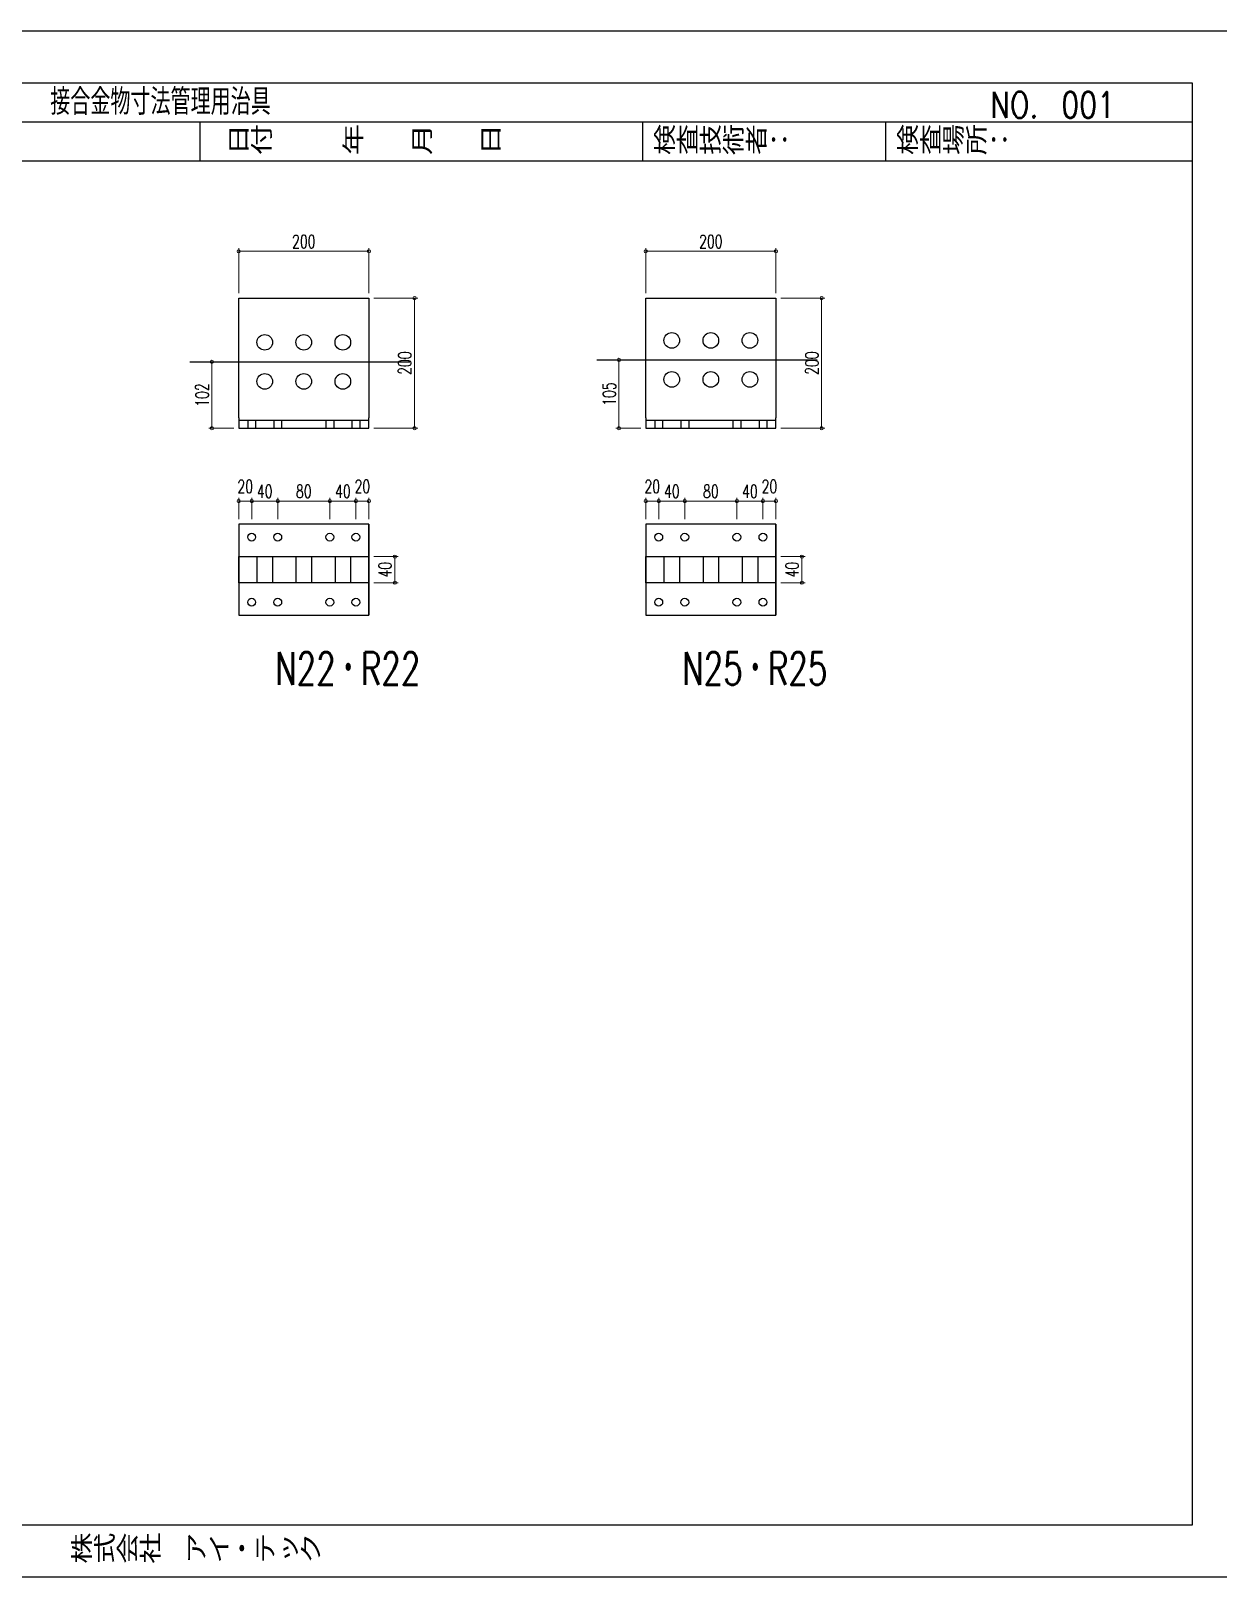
# Model space of a CAD drawing. Header units: millimetres. Extents: x 0 to 18796, y -11 to 7128.
# Drawn here: x 13568 to 15392, y 4763 to 7128 of the extents above; entities that cross this region are included whole.
import ezdxf

# ---------------------------------------------------------------- set-up
doc = ezdxf.new("R2010")
doc.units = ezdxf.units.MM
doc.header["$LTSCALE"] = 5
doc.linetypes.add('JIS_08_50', pattern=[53, 50, -1.125, 0.75, -1.125])
doc.layers.get('0').update_dxf_attribs({"color": 255})
doc.layers.get('DEFPOINTS').update_dxf_attribs({"color": 9})
for name, color, linetype in [('01', 7, 'Continuous'), ('CENTER', 2, 'JIS_08_50'), ('LAYER6', 7, 'Continuous'), ('寸法', 4, 'Continuous'), ('溶接', 241, 'Continuous')]:
    doc.layers.add(name, color=color, linetype=linetype)
doc.styles.add('KANJI', font='simplex.shx', dxfattribs={"width": 0.7, "bigfont": 'extfont2.shx'})
doc.styles.get("Standard").update_dxf_attribs({"font": 'simplex.shx', "width": 0.7, "height": 2.5, "bigfont": '@extfont2.shx'})
doc.styles.add('SUNPOU', font='simplex.shx', dxfattribs={"width": 0.7, "bigfont": 'extfont2.shx'})
doc.styles.add('SUNPOU2', font='simplex.shx', dxfattribs={"width": 0.7, "height": 50, "bigfont": 'extfont2.shx'})
doc.dimstyles.new('S5', dxfattribs={"dimscale": 5, "dimtxt": 4, "dimasz": 1, "dimexe": 1, "dimexo": 1.5, "dimgap": 1, "dimtad": 1, "dimtxsty": 'KANJI', "dimblk": 'ORIGIN', "dimcen": 0, "dimclrd": 256, "dimclre": 256, "dimclrt": 256, "dimadec": 0, "dimazin": 0, "dimtfac": 1, "dimtmove": 2, "dimatfit": 2, "dimfxl": 1, "dimtolj": 2, "dimlwd": 5, "dimlwe": 5, "dimarcsym": 0})

# ---------------------------------------------------------------- blocks, each defined once
blk = doc.blocks.new('_Origin')
at = {"color": 0, "linetype": 'ByBlock', "lineweight": -2}
blk.add_line((0, 0), (-1, 0), dxfattribs=at)
blk.add_circle((0, 0), 0.5, dxfattribs=at)
blk = doc.blocks.new('*D356')
at = {"layer": 'DEFPOINTS', "color": 0, "transparency": 16777216}
for p in [(13846.2, 6619.4), (13887.3, 6619.4), (13887.3, 6517.4)]:
    blk.add_point(p, dxfattribs=at)
at = {"layer": '寸法', "linetype": 'Continuous', "lineweight": 5, "transparency": 16777216}
for p, q in [((13879.8, 6619.4), (13841.2, 6619.4)), ((13846.2, 6522.4), (13846.2, 6614.4)), ((13879.8, 6517.4), (13841.2, 6517.4))]:
    blk.add_line(p, q, dxfattribs=at)
at = {"layer": '寸法', "lineweight": 5, "transparency": 16777216, "xscale": 5, "yscale": 5, "zscale": 5}
for p, rotation in [((13846.2, 6619.4), 90), ((13846.2, 6517.4), 270)]:
    blk.add_blockref('_Origin', p, dxfattribs=dict(at, rotation=rotation))
at = {"layer": '寸法', "linetype": 'Continuous', "transparency": 16777216, "insert": (13831.2, 6568.4), "char_height": 20, "attachment_point": 5, "rotation": 90, "style": 'KANJI'}
blk.add_mtext('\\A2;102', dxfattribs=at)
blk = doc.blocks.new('*D357')
at = {"layer": 'DEFPOINTS', "color": 0, "transparency": 16777216}
for p in [(14471.5, 6622.4), (14512.6, 6622.4), (14512.6, 6517.4)]:
    blk.add_point(p, dxfattribs=at)
at = {"layer": '寸法', "linetype": 'Continuous', "lineweight": 5, "transparency": 16777216}
for p, q in [((14505.1, 6622.4), (14466.5, 6622.4)), ((14471.5, 6522.4), (14471.5, 6617.4)), ((14505.1, 6517.4), (14466.5, 6517.4))]:
    blk.add_line(p, q, dxfattribs=at)
at = {"layer": '寸法', "lineweight": 5, "transparency": 16777216, "xscale": 5, "yscale": 5, "zscale": 5}
for p, rotation in [((14471.5, 6622.4), 90), ((14471.5, 6517.4), 270)]:
    blk.add_blockref('_Origin', p, dxfattribs=dict(at, rotation=rotation))
at = {"layer": '寸法', "linetype": 'Continuous', "transparency": 16777216, "insert": (14456.5, 6569.9), "char_height": 20, "attachment_point": 5, "rotation": 90, "style": 'KANJI'}
blk.add_mtext('\\A2;105', dxfattribs=at)
blk = doc.blocks.new('*D364')
at = {"layer": 'DEFPOINTS', "color": 0, "transparency": 16777216}
for p in [(14087.3, 6789.2), (13887.3, 6717.4), (14087.3, 6717.4)]:
    blk.add_point(p, dxfattribs=at)
at = {"layer": '寸法', "linetype": 'Continuous', "lineweight": 5, "transparency": 16777216}
for p, q in [((13887.3, 6724.9), (13887.3, 6794.2)), ((13892.3, 6789.2), (14082.3, 6789.2)), ((14087.3, 6724.9), (14087.3, 6794.2))]:
    blk.add_line(p, q, dxfattribs=at)
at = {"layer": '寸法', "lineweight": 5, "transparency": 16777216, "xscale": 5, "yscale": 5, "zscale": 5, "rotation": 180}
blk.add_blockref('_Origin', (13887.3, 6789.2), dxfattribs=at)
at = {"layer": '寸法', "lineweight": 5, "transparency": 16777216, "xscale": 5, "yscale": 5, "zscale": 5}
blk.add_blockref('_Origin', (14087.3, 6789.2), dxfattribs=at)
at = {"layer": '寸法', "linetype": 'Continuous', "transparency": 16777216, "insert": (13987.3, 6804.2), "char_height": 20, "attachment_point": 5, "style": 'KANJI'}
blk.add_mtext('\\A2;200', dxfattribs=at)
blk = doc.blocks.new('*D365')
at = {"layer": 'DEFPOINTS', "color": 0, "transparency": 16777216}
for p in [(14712.6, 6789.2), (14512.6, 6717.4), (14712.6, 6717.4)]:
    blk.add_point(p, dxfattribs=at)
at = {"layer": '寸法', "linetype": 'Continuous', "lineweight": 5, "transparency": 16777216}
for p, q in [((14512.6, 6724.9), (14512.6, 6794.2)), ((14517.6, 6789.2), (14707.6, 6789.2)), ((14712.6, 6724.9), (14712.6, 6794.2))]:
    blk.add_line(p, q, dxfattribs=at)
at = {"layer": '寸法', "lineweight": 5, "transparency": 16777216, "xscale": 5, "yscale": 5, "zscale": 5, "rotation": 180}
blk.add_blockref('_Origin', (14512.6, 6789.2), dxfattribs=at)
at = {"layer": '寸法', "lineweight": 5, "transparency": 16777216, "xscale": 5, "yscale": 5, "zscale": 5}
blk.add_blockref('_Origin', (14712.6, 6789.2), dxfattribs=at)
at = {"layer": '寸法', "linetype": 'Continuous', "transparency": 16777216, "insert": (14612.6, 6804.2), "char_height": 20, "attachment_point": 5, "style": 'KANJI'}
blk.add_mtext('\\A2;200', dxfattribs=at)
blk = doc.blocks.new('*D369')
at = {"layer": 'DEFPOINTS', "color": 0, "transparency": 16777216}
for p in [(14087.3, 6320.1), (14087.3, 6280.1), (14127.2, 6280.1)]:
    blk.add_point(p, dxfattribs=at)
at = {"layer": '寸法', "linetype": 'Continuous', "lineweight": 5, "transparency": 16777216}
for p, q in [((14094.8, 6320.1), (14132.2, 6320.1)), ((14127.2, 6315.1), (14127.2, 6285.1)), ((14094.8, 6280.1), (14132.2, 6280.1))]:
    blk.add_line(p, q, dxfattribs=at)
at = {"layer": '寸法', "lineweight": 5, "transparency": 16777216, "xscale": 5, "yscale": 5, "zscale": 5}
for p, rotation in [((14127.2, 6320.1), 90), ((14127.2, 6280.1), 270)]:
    blk.add_blockref('_Origin', p, dxfattribs=dict(at, rotation=rotation))
at = {"layer": '寸法', "linetype": 'Continuous', "transparency": 16777216, "insert": (14112.2, 6300.1), "char_height": 20, "attachment_point": 5, "rotation": 90, "style": 'KANJI'}
blk.add_mtext('\\A2;40', dxfattribs=at)
blk = doc.blocks.new('*D370')
at = {"layer": 'DEFPOINTS', "color": 0, "transparency": 16777216}
for p in [(14712.6, 6320.1), (14712.6, 6280.1), (14752.5, 6280.1)]:
    blk.add_point(p, dxfattribs=at)
at = {"layer": '寸法', "linetype": 'Continuous', "lineweight": 5, "transparency": 16777216}
for p, q in [((14720.1, 6320.1), (14757.5, 6320.1)), ((14752.5, 6315.1), (14752.5, 6285.1)), ((14720.1, 6280.1), (14757.5, 6280.1))]:
    blk.add_line(p, q, dxfattribs=at)
at = {"layer": '寸法', "lineweight": 5, "transparency": 16777216, "xscale": 5, "yscale": 5, "zscale": 5}
for p, rotation in [((14752.5, 6320.1), 90), ((14752.5, 6280.1), 270)]:
    blk.add_blockref('_Origin', p, dxfattribs=dict(at, rotation=rotation))
at = {"layer": '寸法', "linetype": 'Continuous', "transparency": 16777216, "insert": (14737.5, 6300.1), "char_height": 20, "attachment_point": 5, "rotation": 90, "style": 'KANJI'}
blk.add_mtext('\\A2;40', dxfattribs=at)
blk = doc.blocks.new('*D383')
at = {"layer": 'DEFPOINTS', "color": 0, "transparency": 16777216}
for p in [(13907.3, 6405.4), (13887.3, 6370.1), (13907.3, 6370.1)]:
    blk.add_point(p, dxfattribs=at)
at = {"layer": '寸法', "linetype": 'Continuous', "lineweight": 5, "transparency": 16777216}
for p, q in [((13887.3, 6377.6), (13887.3, 6410.4)), ((13907.3, 6377.6), (13907.3, 6410.4)), ((13892.3, 6405.4), (13902.3, 6405.4))]:
    blk.add_line(p, q, dxfattribs=at)
at = {"layer": '寸法', "lineweight": 5, "transparency": 16777216, "xscale": 5, "yscale": 5, "zscale": 5, "rotation": 180}
blk.add_blockref('_Origin', (13887.3, 6405.4), dxfattribs=at)
at = {"layer": '寸法', "lineweight": 5, "transparency": 16777216, "xscale": 5, "yscale": 5, "zscale": 5}
blk.add_blockref('_Origin', (13907.3, 6405.4), dxfattribs=at)
at = {"layer": '寸法', "linetype": 'Continuous', "transparency": 16777216, "insert": (13897.3, 6427.9), "char_height": 20, "attachment_point": 5, "style": 'KANJI'}
blk.add_mtext('\\A2;20', dxfattribs=at)
blk = doc.blocks.new('*D384')
at = {"layer": 'DEFPOINTS', "color": 0, "transparency": 16777216}
for p in [(13947.3, 6405.4), (13907.3, 6370.1), (13947.3, 6370.1)]:
    blk.add_point(p, dxfattribs=at)
at = {"layer": '寸法', "linetype": 'Continuous', "lineweight": 5, "transparency": 16777216}
for p, q in [((13907.3, 6377.6), (13907.3, 6410.4)), ((13947.3, 6377.6), (13947.3, 6410.4)), ((13912.3, 6405.4), (13942.3, 6405.4))]:
    blk.add_line(p, q, dxfattribs=at)
at = {"layer": '寸法', "lineweight": 5, "transparency": 16777216, "xscale": 5, "yscale": 5, "zscale": 5, "rotation": 180}
blk.add_blockref('_Origin', (13907.3, 6405.4), dxfattribs=at)
at = {"layer": '寸法', "lineweight": 5, "transparency": 16777216, "xscale": 5, "yscale": 5, "zscale": 5}
blk.add_blockref('_Origin', (13947.3, 6405.4), dxfattribs=at)
at = {"layer": '寸法', "linetype": 'Continuous', "transparency": 16777216, "insert": (13927.3, 6420.4), "char_height": 20, "attachment_point": 5, "style": 'KANJI'}
blk.add_mtext('\\A2;40', dxfattribs=at)
blk = doc.blocks.new('*D385')
at = {"layer": 'DEFPOINTS', "color": 0, "transparency": 16777216}
for p in [(14027.3, 6405.4), (13947.3, 6370.1), (14027.3, 6370.1)]:
    blk.add_point(p, dxfattribs=at)
at = {"layer": '寸法', "linetype": 'Continuous', "lineweight": 5, "transparency": 16777216}
for p, q in [((13947.3, 6377.6), (13947.3, 6410.4)), ((14027.3, 6377.6), (14027.3, 6410.4)), ((13952.3, 6405.4), (14022.3, 6405.4))]:
    blk.add_line(p, q, dxfattribs=at)
at = {"layer": '寸法', "lineweight": 5, "transparency": 16777216, "xscale": 5, "yscale": 5, "zscale": 5, "rotation": 180}
blk.add_blockref('_Origin', (13947.3, 6405.4), dxfattribs=at)
at = {"layer": '寸法', "lineweight": 5, "transparency": 16777216, "xscale": 5, "yscale": 5, "zscale": 5}
blk.add_blockref('_Origin', (14027.3, 6405.4), dxfattribs=at)
at = {"layer": '寸法', "linetype": 'Continuous', "transparency": 16777216, "insert": (13987.3, 6420.4), "char_height": 20, "attachment_point": 5, "style": 'KANJI'}
blk.add_mtext('\\A2;80', dxfattribs=at)
blk = doc.blocks.new('*D386')
at = {"layer": 'DEFPOINTS', "color": 0, "transparency": 16777216}
for p in [(14067.3, 6405.4), (14027.3, 6370.1), (14067.3, 6370.1)]:
    blk.add_point(p, dxfattribs=at)
at = {"layer": '寸法', "linetype": 'Continuous', "lineweight": 5, "transparency": 16777216}
for p, q in [((14027.3, 6377.6), (14027.3, 6410.4)), ((14067.3, 6377.6), (14067.3, 6410.4)), ((14032.3, 6405.4), (14062.3, 6405.4))]:
    blk.add_line(p, q, dxfattribs=at)
at = {"layer": '寸法', "lineweight": 5, "transparency": 16777216, "xscale": 5, "yscale": 5, "zscale": 5, "rotation": 180}
blk.add_blockref('_Origin', (14027.3, 6405.4), dxfattribs=at)
at = {"layer": '寸法', "lineweight": 5, "transparency": 16777216, "xscale": 5, "yscale": 5, "zscale": 5}
blk.add_blockref('_Origin', (14067.3, 6405.4), dxfattribs=at)
at = {"layer": '寸法', "linetype": 'Continuous', "transparency": 16777216, "insert": (14047.3, 6420.4), "char_height": 20, "attachment_point": 5, "style": 'KANJI'}
blk.add_mtext('\\A2;40', dxfattribs=at)
blk = doc.blocks.new('*D387')
at = {"layer": 'DEFPOINTS', "color": 0, "transparency": 16777216}
for p in [(14087.3, 6405.4), (14067.3, 6370.1), (14087.3, 6370.1)]:
    blk.add_point(p, dxfattribs=at)
at = {"layer": '寸法', "linetype": 'Continuous', "lineweight": 5, "transparency": 16777216}
for p, q in [((14067.3, 6377.6), (14067.3, 6410.4)), ((14087.3, 6377.6), (14087.3, 6410.4)), ((14072.3, 6405.4), (14082.3, 6405.4))]:
    blk.add_line(p, q, dxfattribs=at)
at = {"layer": '寸法', "lineweight": 5, "transparency": 16777216, "xscale": 5, "yscale": 5, "zscale": 5, "rotation": 180}
blk.add_blockref('_Origin', (14067.3, 6405.4), dxfattribs=at)
at = {"layer": '寸法', "lineweight": 5, "transparency": 16777216, "xscale": 5, "yscale": 5, "zscale": 5}
blk.add_blockref('_Origin', (14087.3, 6405.4), dxfattribs=at)
at = {"layer": '寸法', "linetype": 'Continuous', "transparency": 16777216, "insert": (14077.3, 6427.9), "char_height": 20, "attachment_point": 5, "style": 'KANJI'}
blk.add_mtext('\\A2;20', dxfattribs=at)
blk = doc.blocks.new('*D388')
at = {"layer": 'DEFPOINTS', "color": 0, "transparency": 16777216}
for p in [(14532.6, 6405.4), (14512.6, 6370.1), (14532.6, 6370.1)]:
    blk.add_point(p, dxfattribs=at)
at = {"layer": '寸法', "linetype": 'Continuous', "lineweight": 5, "transparency": 16777216}
for p, q in [((14512.6, 6377.6), (14512.6, 6410.4)), ((14532.6, 6377.6), (14532.6, 6410.4)), ((14517.6, 6405.4), (14527.6, 6405.4))]:
    blk.add_line(p, q, dxfattribs=at)
at = {"layer": '寸法', "lineweight": 5, "transparency": 16777216, "xscale": 5, "yscale": 5, "zscale": 5, "rotation": 180}
blk.add_blockref('_Origin', (14512.6, 6405.4), dxfattribs=at)
at = {"layer": '寸法', "lineweight": 5, "transparency": 16777216, "xscale": 5, "yscale": 5, "zscale": 5}
blk.add_blockref('_Origin', (14532.6, 6405.4), dxfattribs=at)
at = {"layer": '寸法', "linetype": 'Continuous', "transparency": 16777216, "insert": (14522.6, 6427.9), "char_height": 20, "attachment_point": 5, "style": 'KANJI'}
blk.add_mtext('\\A2;20', dxfattribs=at)
blk = doc.blocks.new('*D389')
at = {"layer": 'DEFPOINTS', "color": 0, "transparency": 16777216}
for p in [(14572.6, 6405.4), (14532.6, 6370.1), (14572.6, 6370.1)]:
    blk.add_point(p, dxfattribs=at)
at = {"layer": '寸法', "linetype": 'Continuous', "lineweight": 5, "transparency": 16777216}
for p, q in [((14532.6, 6377.6), (14532.6, 6410.4)), ((14572.6, 6377.6), (14572.6, 6410.4)), ((14537.6, 6405.4), (14567.6, 6405.4))]:
    blk.add_line(p, q, dxfattribs=at)
at = {"layer": '寸法', "lineweight": 5, "transparency": 16777216, "xscale": 5, "yscale": 5, "zscale": 5, "rotation": 180}
blk.add_blockref('_Origin', (14532.6, 6405.4), dxfattribs=at)
at = {"layer": '寸法', "lineweight": 5, "transparency": 16777216, "xscale": 5, "yscale": 5, "zscale": 5}
blk.add_blockref('_Origin', (14572.6, 6405.4), dxfattribs=at)
at = {"layer": '寸法', "linetype": 'Continuous', "transparency": 16777216, "insert": (14552.6, 6420.4), "char_height": 20, "attachment_point": 5, "style": 'KANJI'}
blk.add_mtext('\\A2;40', dxfattribs=at)
blk = doc.blocks.new('*D390')
at = {"layer": 'DEFPOINTS', "color": 0, "transparency": 16777216}
for p in [(14652.6, 6405.4), (14572.6, 6370.1), (14652.6, 6370.1)]:
    blk.add_point(p, dxfattribs=at)
at = {"layer": '寸法', "linetype": 'Continuous', "lineweight": 5, "transparency": 16777216}
for p, q in [((14572.6, 6377.6), (14572.6, 6410.4)), ((14652.6, 6377.6), (14652.6, 6410.4)), ((14577.6, 6405.4), (14647.6, 6405.4))]:
    blk.add_line(p, q, dxfattribs=at)
at = {"layer": '寸法', "lineweight": 5, "transparency": 16777216, "xscale": 5, "yscale": 5, "zscale": 5, "rotation": 180}
blk.add_blockref('_Origin', (14572.6, 6405.4), dxfattribs=at)
at = {"layer": '寸法', "lineweight": 5, "transparency": 16777216, "xscale": 5, "yscale": 5, "zscale": 5}
blk.add_blockref('_Origin', (14652.6, 6405.4), dxfattribs=at)
at = {"layer": '寸法', "linetype": 'Continuous', "transparency": 16777216, "insert": (14612.6, 6420.4), "char_height": 20, "attachment_point": 5, "style": 'KANJI'}
blk.add_mtext('\\A2;80', dxfattribs=at)
blk = doc.blocks.new('*D391')
at = {"layer": 'DEFPOINTS', "color": 0, "transparency": 16777216}
for p in [(14692.6, 6405.4), (14652.6, 6370.1), (14692.6, 6370.1)]:
    blk.add_point(p, dxfattribs=at)
at = {"layer": '寸法', "linetype": 'Continuous', "lineweight": 5, "transparency": 16777216}
for p, q in [((14652.6, 6377.6), (14652.6, 6410.4)), ((14692.6, 6377.6), (14692.6, 6410.4)), ((14657.6, 6405.4), (14687.6, 6405.4))]:
    blk.add_line(p, q, dxfattribs=at)
at = {"layer": '寸法', "lineweight": 5, "transparency": 16777216, "xscale": 5, "yscale": 5, "zscale": 5, "rotation": 180}
blk.add_blockref('_Origin', (14652.6, 6405.4), dxfattribs=at)
at = {"layer": '寸法', "lineweight": 5, "transparency": 16777216, "xscale": 5, "yscale": 5, "zscale": 5}
blk.add_blockref('_Origin', (14692.6, 6405.4), dxfattribs=at)
at = {"layer": '寸法', "linetype": 'Continuous', "transparency": 16777216, "insert": (14672.6, 6420.4), "char_height": 20, "attachment_point": 5, "style": 'KANJI'}
blk.add_mtext('\\A2;40', dxfattribs=at)
blk = doc.blocks.new('*D392')
at = {"layer": 'DEFPOINTS', "color": 0, "transparency": 16777216}
for p in [(14712.6, 6405.4), (14692.6, 6370.1), (14712.6, 6370.1)]:
    blk.add_point(p, dxfattribs=at)
at = {"layer": '寸法', "linetype": 'Continuous', "lineweight": 5, "transparency": 16777216}
for p, q in [((14692.6, 6377.6), (14692.6, 6410.4)), ((14712.6, 6377.6), (14712.6, 6410.4)), ((14697.6, 6405.4), (14707.6, 6405.4))]:
    blk.add_line(p, q, dxfattribs=at)
at = {"layer": '寸法', "lineweight": 5, "transparency": 16777216, "xscale": 5, "yscale": 5, "zscale": 5, "rotation": 180}
blk.add_blockref('_Origin', (14692.6, 6405.4), dxfattribs=at)
at = {"layer": '寸法', "lineweight": 5, "transparency": 16777216, "xscale": 5, "yscale": 5, "zscale": 5}
blk.add_blockref('_Origin', (14712.6, 6405.4), dxfattribs=at)
at = {"layer": '寸法', "linetype": 'Continuous', "transparency": 16777216, "insert": (14702.6, 6427.9), "char_height": 20, "attachment_point": 5, "style": 'KANJI'}
blk.add_mtext('\\A2;20', dxfattribs=at)
blk = doc.blocks.new('*D405')
at = {"layer": 'DEFPOINTS', "color": 0, "transparency": 16777216}
for p in [(14087.3, 6717.4), (14157.5, 6717.4), (14087.3, 6517.4)]:
    blk.add_point(p, dxfattribs=at)
at = {"layer": '寸法', "linetype": 'Continuous', "lineweight": 5, "transparency": 16777216}
for p, q in [((14094.8, 6717.4), (14162.5, 6717.4)), ((14157.5, 6522.4), (14157.5, 6712.4)), ((14094.8, 6517.4), (14162.5, 6517.4))]:
    blk.add_line(p, q, dxfattribs=at)
at = {"layer": '寸法', "lineweight": 5, "transparency": 16777216, "xscale": 5, "yscale": 5, "zscale": 5}
for p, rotation in [((14157.5, 6717.4), 90), ((14157.5, 6517.4), 270)]:
    blk.add_blockref('_Origin', p, dxfattribs=dict(at, rotation=rotation))
at = {"layer": '寸法', "linetype": 'Continuous', "transparency": 16777216, "insert": (14142.5, 6617.4), "char_height": 20, "attachment_point": 5, "rotation": 90, "style": 'KANJI'}
blk.add_mtext('\\A2;200', dxfattribs=at)
blk = doc.blocks.new('*D406')
at = {"layer": 'DEFPOINTS', "color": 0, "transparency": 16777216}
for p in [(14712.6, 6717.4), (14782.8, 6717.4), (14712.6, 6517.4)]:
    blk.add_point(p, dxfattribs=at)
at = {"layer": '寸法', "linetype": 'Continuous', "lineweight": 5, "transparency": 16777216}
for p, q in [((14720.1, 6717.4), (14787.8, 6717.4)), ((14782.8, 6522.4), (14782.8, 6712.4)), ((14720.1, 6517.4), (14787.8, 6517.4))]:
    blk.add_line(p, q, dxfattribs=at)
at = {"layer": '寸法', "lineweight": 5, "transparency": 16777216, "xscale": 5, "yscale": 5, "zscale": 5}
for p, rotation in [((14782.8, 6717.4), 90), ((14782.8, 6517.4), 270)]:
    blk.add_blockref('_Origin', p, dxfattribs=dict(at, rotation=rotation))
at = {"layer": '寸法', "linetype": 'Continuous', "transparency": 16777216, "insert": (14767.8, 6617.4), "char_height": 20, "attachment_point": 5, "rotation": 90, "style": 'KANJI'}
blk.add_mtext('\\A2;200', dxfattribs=at)

msp = doc.modelspace()

# ---------------------------------------------------------------- linework, layer by layer
at = {"linetype": 'Continuous', "lineweight": -3}
for p, q in [((12148, 6988), (15352, 6988)), ((13828, 6928), (13828, 6988)), ((14508, 6928), (14508, 6988)), ((14881.301, 6928), (14881.301, 6988)), ((12148, 6928), (15352, 6928))]:
    msp.add_line(p, q, dxfattribs=at)
for points in [[(12068, 7128), (15432, 7128), (15432, 4752), (12068, 4752)], [(12148, 7048), (15352, 7048), (15352, 4832), (12148, 4832)]]:
    msp.add_lwpolyline(points, close=True, dxfattribs=at)
at = {"layer": '01', "linetype": 'Continuous'}
for p, q in [((13901.307, 6529.365), (13901.307, 6517.365)), ((13913.307, 6529.365), (13913.307, 6517.365)), ((13941.307, 6529.365), (13941.307, 6517.365)), ((13953.307, 6529.365), (13953.307, 6517.365)), ((14021.307, 6529.365), (14021.307, 6517.365)), ((14033.307, 6529.365), (14033.307, 6517.365)), ((14061.307, 6529.365), (14061.307, 6517.365)), ((14073.307, 6529.365), (14073.307, 6517.365)), ((14526.583, 6529.365), (14526.583, 6517.365)), ((14538.583, 6529.365), (14538.583, 6517.365)), ((14566.583, 6529.365), (14566.583, 6517.365)), ((14578.583, 6529.365), (14578.583, 6517.365)), ((14646.583, 6529.365), (14646.583, 6517.365)), ((14658.583, 6529.365), (14658.583, 6517.365)), ((14686.583, 6529.365), (14686.583, 6517.365)), ((14698.583, 6529.365), (14698.583, 6517.365)), ((13915.307, 6320.076), (13915.307, 6280.076)), ((13939.307, 6320.076), (13939.307, 6280.076)), ((13975.307, 6320.076), (13975.307, 6280.076)), ((13999.307, 6320.076), (13999.307, 6280.076)), ((14035.307, 6320.076), (14035.307, 6280.076)), ((14059.307, 6320.076), (14059.307, 6280.076)), ((14540.583, 6320.076), (14540.583, 6280.076)), ((14564.583, 6320.076), (14564.583, 6280.076)), ((14600.583, 6320.076), (14600.583, 6280.076)), ((14624.583, 6320.076), (14624.583, 6280.076)), ((14660.583, 6320.076), (14660.583, 6280.076)), ((14684.583, 6320.076), (14684.583, 6280.076))]:
    msp.add_line(p, q, dxfattribs=at)
at = {"layer": 'CENTER', "linetype": 'Continuous'}
for p, q in [((14437.328, 6622.365), (14775.735, 6622.365)), ((13812.052, 6619.365), (14150.459, 6619.365))]:
    msp.add_line(p, q, dxfattribs=at)
at = {"layer": '溶接', "linetype": 'Continuous'}
for p, q in [((13887.307, 6533.365), (13887.307, 6717.365)), ((13887.307, 6717.365), (14087.307, 6717.365)), ((14087.307, 6717.365), (14087.307, 6533.365)), ((14512.583, 6533.365), (14512.583, 6717.365)), ((14512.583, 6717.365), (14712.583, 6717.365)), ((14712.583, 6717.365), (14712.583, 6533.365)), ((13887.307, 6533.365), (13887.307, 6517.365)), ((14087.307, 6529.365), (13887.307, 6529.365)), ((14087.307, 6517.365), (14087.307, 6533.365)), ((14512.583, 6533.365), (14512.583, 6517.365)), ((14712.583, 6529.365), (14512.583, 6529.365)), ((14712.583, 6517.365), (14712.583, 6533.365)), ((13887.307, 6517.365), (14087.307, 6517.365)), ((14512.583, 6517.365), (14712.583, 6517.365)), ((13887.307, 6370.076), (13887.307, 6230.076)), ((14087.307, 6370.076), (13887.307, 6370.076)), ((13887.307, 6370.076), (13887.307, 6230.076)), ((14087.307, 6230.076), (14087.307, 6370.076)), ((14087.307, 6370.076), (14087.307, 6230.076)), ((14512.583, 6370.076), (14512.583, 6230.076)), ((14712.583, 6370.076), (14512.583, 6370.076)), ((14512.583, 6370.076), (14512.583, 6230.076)), ((14712.583, 6230.076), (14712.583, 6370.076)), ((14712.583, 6370.076), (14712.583, 6230.076)), ((13887.307, 6230.076), (14087.307, 6230.076)), ((14512.583, 6230.076), (14712.583, 6230.076))]:
    msp.add_line(p, q, dxfattribs=at)
for points in [[(13887.307, 6280.076), (13887.307, 6320.076), (14087.307, 6320.076), (14087.307, 6280.076)], [(14512.583, 6280.076), (14512.583, 6320.076), (14712.583, 6320.076), (14712.583, 6280.076)]]:
    msp.add_lwpolyline(points, close=True, dxfattribs=at)
for centre, radius in [((13927.307, 6649.365), 12), ((13987.307, 6649.365), 12), ((14047.307, 6649.365), 12), ((14552.583, 6652.365), 12), ((14612.583, 6652.365), 12), ((14672.583, 6652.365), 12), ((13927.307, 6589.365), 12), ((13987.307, 6589.365), 12), ((14047.307, 6589.365), 12), ((14552.583, 6592.365), 12), ((14612.583, 6592.365), 12), ((14672.583, 6592.365), 12), ((13907.307, 6350.076), 6), ((13947.307, 6350.076), 6), ((14027.307, 6350.076), 6), ((14067.307, 6350.076), 6), ((14532.583, 6350.076), 6), ((14572.583, 6350.076), 6), ((14652.583, 6350.076), 6), ((14692.583, 6350.076), 6), ((13907.307, 6250.076), 6), ((13947.307, 6250.076), 6), ((14027.307, 6250.076), 6), ((14067.307, 6250.076), 6), ((14532.583, 6250.076), 6), ((14572.583, 6250.076), 6), ((14652.583, 6250.076), 6), ((14692.583, 6250.076), 6)]:
    msp.add_circle(centre, radius, dxfattribs=at)

# ---------------------------------------------------------------- texts
at = {"layer": '01', "linetype": 'Continuous', "style": 'SUNPOU2', "width": 0.7}
for s, p in [('N22・R22', (13943.352, 6123.235)), ('N25・R25', (14568.629, 6123.235))]:
    msp.add_text(s, height=50, dxfattribs=at).set_placement(p)
at = {"layer": 'LAYER6', "color": 0, "linetype": 'Continuous', "lineweight": -3, "style": 'SUNPOU', "width": 0.7}
msp.add_text('接合金物寸法管理用治具', height=40, dxfattribs=at).set_placement((13597.829, 6998.926))
at = {"layer": 'LAYER6', "color": 0, "linetype": 'Continuous', "lineweight": -3, "width": 0.8}
for s, p in [('NO.\u3000001', (15041.789, 6994.209)), ('日付\u3000\u3000\u3000年\u3000\u3000月\u3000\u3000日', (13869.219, 6938.926)), ('検査技術者：', (14523.744, 6938.926)), ('検査場所：', (14897.044, 6938.926)), ('株式会社\u3000アイ・テック', (13628.093, 4774.755)), ('株式会社\u3000アイ・テック', (13628.093, 4774.755))]:
    msp.add_text(s, height=40, dxfattribs=at).set_placement(p)

# ---------------------------------------------------------------- dimensions: what is measured, and where the dimension line sits
at = {"layer": '寸法', "linetype": 'Continuous'}
for base, p1, p2, picture, middle in [((14087.307, 6789.199), (13887.307, 6717.365), (14087.307, 6717.365), '*D364', (13987.307, 6804.199)), ((14712.583, 6789.199), (14512.583, 6717.365), (14712.583, 6717.365), '*D365', (14612.583, 6804.199)), ((13907.307, 6405.389), (13887.307, 6370.076), (13907.307, 6370.076), '*D383', (13897.307, 6427.889)), ((13947.307, 6405.389), (13907.307, 6370.076), (13947.307, 6370.076), '*D384', (13927.307, 6420.389)), ((14027.307, 6405.389), (13947.307, 6370.076), (14027.307, 6370.076), '*D385', (13987.307, 6420.389)), ((14067.307, 6405.389), (14027.307, 6370.076), (14067.307, 6370.076), '*D386', (14047.307, 6420.389)), ((14087.307, 6405.389), (14067.307, 6370.076), (14087.307, 6370.076), '*D387', (14077.307, 6427.889)), ((14532.583, 6405.389), (14512.583, 6370.076), (14532.583, 6370.076), '*D388', (14522.583, 6427.889)), ((14572.583, 6405.389), (14532.583, 6370.076), (14572.583, 6370.076), '*D389', (14552.583, 6420.389)), ((14652.583, 6405.389), (14572.583, 6370.076), (14652.583, 6370.076), '*D390', (14612.583, 6420.389)), ((14692.583, 6405.389), (14652.583, 6370.076), (14692.583, 6370.076), '*D391', (14672.583, 6420.389)), ((14712.583, 6405.389), (14692.583, 6370.076), (14712.583, 6370.076), '*D392', (14702.583, 6427.889))]:
    dim = msp.add_linear_dim(base=base, p1=p1, p2=p2, dimstyle='S5', dxfattribs=at)
    dim.commit()
    dim.dimension.update_dxf_attribs({"geometry": picture, "text_midpoint": middle})
for base, p1, p2, picture, middle in [((14157.486, 6717.365), (14087.307, 6517.365), (14087.307, 6717.365), '*D405', (14142.486, 6617.365)), ((14782.762, 6717.365), (14712.583, 6517.365), (14712.583, 6717.365), '*D406', (14767.762, 6617.365)), ((14471.459, 6622.365), (14512.583, 6517.365), (14512.583, 6622.365), '*D357', (14456.459, 6569.865)), ((13846.183, 6619.365), (13887.307, 6517.365), (13887.307, 6619.365), '*D356', (13831.183, 6568.365)), ((14127.236, 6280.076), (14087.307, 6320.076), (14087.307, 6280.076), '*D369', (14112.236, 6300.076)), ((14752.513, 6280.076), (14712.583, 6320.076), (14712.583, 6280.076), '*D370', (14737.513, 6300.076))]:
    dim = msp.add_linear_dim(base=base, p1=p1, p2=p2, angle=90, dimstyle='S5', dxfattribs=at)
    dim.commit()
    dim.dimension.update_dxf_attribs({"geometry": picture, "text_midpoint": middle})

doc.saveas('drawing.dxf')
